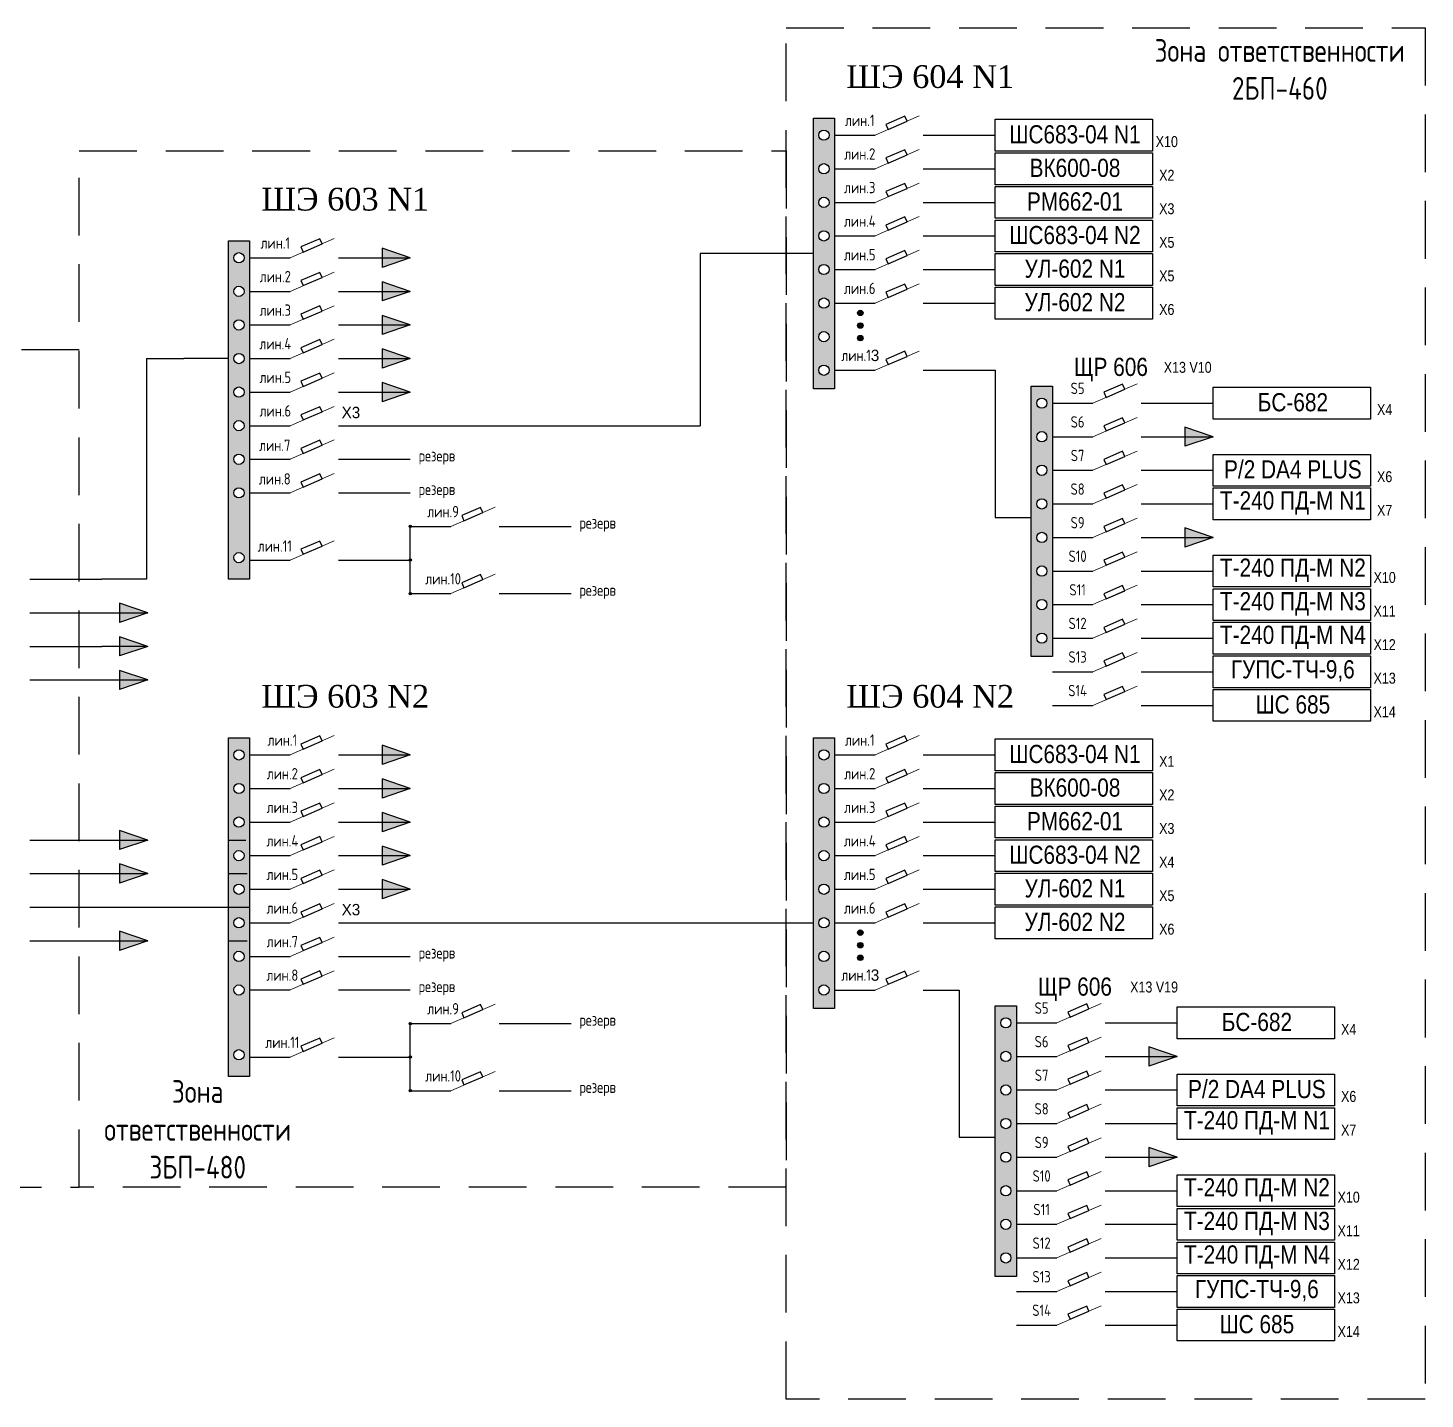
# Model space of a CAD drawing. Header units: millimetres. Extents: x 469 to 1373, y 421 to 976.
# Drawn here: x 819.4 to 881, y 915.5 to 975.9 of the extents above; entities that cross this region are included whole.
import ezdxf

# ---------------------------------------------------------------- set-up
doc = ezdxf.new("R2010")
doc.units = ezdxf.units.MM
doc.header["$LTSCALE"] = 0.1
doc.linetypes.add('DASHEDX2', pattern=[38.1, 25.4, -12.7])

msp = doc.modelspace()

# ---------------------------------------------------------------- hatches: boundary and pattern name
h = msp.add_hatch(color=256)
h.paths.add_polyline_path([(854.02, 959.98), (854.95, 959.98), (854.95, 971.889), (854.02, 971.889)])
h.paths.add_polyline_path([(854.711, 960.792, -1), (854.259, 960.792, -1)], flags=16)
h.paths.add_polyline_path([(854.259, 962.271, -1), (854.711, 962.271, -1)], flags=16)
h.paths.add_polyline_path([(854.259, 963.75, -1), (854.711, 963.75, -1)], flags=16)
h.paths.add_polyline_path([(854.259, 965.228, -1), (854.711, 965.228, -1)], flags=16)
h.paths.add_polyline_path([(854.259, 966.707, -1), (854.711, 966.707, -1)], flags=16)
h.paths.add_polyline_path([(854.259, 968.186, -1), (854.711, 968.186, -1)], flags=16)
h.paths.add_polyline_path([(854.259, 969.665, -1), (854.711, 969.665, -1)], flags=16)
h.paths.add_polyline_path([(854.259, 971.144, -1), (854.711, 971.144, -1)], flags=16)
h = msp.add_hatch(color=256)
h.paths.add_polyline_path([(829.191, 966.49), (828.26, 966.49), (828.26, 951.589), (829.191, 951.589)])
h.paths.add_polyline_path([(828.952, 956.872, -1), (828.5, 956.872, -1)], flags=16)
h.paths.add_polyline_path([(828.5, 958.351, -1), (828.952, 958.351, -1)], flags=16)
h.paths.add_polyline_path([(828.952, 955.393, -1), (828.5, 955.393, -1)], flags=16)
h.paths.add_polyline_path([(828.5, 959.83, -1), (828.952, 959.83, -1)], flags=16)
h.paths.add_polyline_path([(828.5, 961.308, -1), (828.952, 961.308, -1)], flags=16)
h.paths.add_polyline_path([(828.952, 952.54, -1), (828.5, 952.54, -1)], flags=16)
h.paths.add_polyline_path([(828.5, 962.787, -1), (828.952, 962.787, -1)], flags=16)
h.paths.add_polyline_path([(828.5, 964.266, -1), (828.952, 964.266, -1)], flags=16)
h.paths.add_polyline_path([(828.5, 965.745, -1), (828.952, 965.745, -1)], flags=16)
h = msp.add_hatch(color=256)
h.paths.add_polyline_path([(835.029, 966.167), (835.029, 965.745), (836.27, 965.745)])
h.paths.add_polyline_path([(836.27, 965.745), (835.029, 965.745), (835.029, 965.322)])
h = msp.add_hatch(color=256)
h.paths.add_polyline_path([(835.029, 964.689), (835.029, 964.266), (836.27, 964.266)])
h.paths.add_polyline_path([(836.27, 964.266), (835.029, 964.266), (835.029, 963.843)])
h = msp.add_hatch(color=256)
h.paths.add_polyline_path([(856.089, 963.435, 0.420569), (855.967, 963.315), (856.087, 963.315, -0.010825)])
h.paths.add_polyline_path([(856.087, 963.315), (855.967, 963.315, 0.420569), (856.089, 963.196, -0.010825)])
h.paths.add_polyline_path([(856.206, 963.315, 0.407887), (856.089, 963.435, 0.010825), (856.087, 963.315, 0.010825), (856.089, 963.196, 0.407887)])
h = msp.add_hatch(color=256)
h.paths.add_polyline_path([(835.029, 963.21), (835.029, 962.787), (836.27, 962.787)])
h.paths.add_polyline_path([(836.27, 962.787), (835.029, 962.787), (835.029, 962.365)])
h = msp.add_hatch(color=256)
h.paths.add_polyline_path([(856.089, 962.881, 0.420569), (855.967, 962.762), (856.087, 962.762, -0.010825)])
h.paths.add_polyline_path([(856.087, 962.762), (855.967, 962.762, 0.420569), (856.089, 962.642, -0.010825)])
h.paths.add_polyline_path([(856.206, 962.762, 0.407887), (856.089, 962.881, 0.010825), (856.087, 962.762, 0.010825), (856.089, 962.642, 0.407887)])
h = msp.add_hatch(color=256)
h.paths.add_polyline_path([(856.088, 963.375, 0.420569), (856.027, 963.315), (856.087, 963.315, -0.010825)])
h.paths.add_polyline_path([(856.087, 963.315), (856.027, 963.315, 0.420569), (856.088, 963.256, -0.010825)])
h.paths.add_polyline_path([(856.146, 963.315, 0.407887), (856.088, 963.375, 0.010825), (856.087, 963.315, 0.010825), (856.088, 963.256, 0.407887)])
h = msp.add_hatch(color=256)
h.paths.add_polyline_path([(856.088, 962.821, 0.420569), (856.027, 962.762), (856.087, 962.762, -0.010825)])
h.paths.add_polyline_path([(856.087, 962.762), (856.027, 962.762, 0.420569), (856.088, 962.702, -0.010825)])
h.paths.add_polyline_path([(856.146, 962.762, 0.407887), (856.088, 962.821, 0.010825), (856.087, 962.762, 0.010825), (856.088, 962.702, 0.407887)])
h = msp.add_hatch(color=256)
h.paths.add_polyline_path([(856.089, 962.327, 0.420569), (855.967, 962.208), (856.087, 962.208, -0.010825)])
h.paths.add_polyline_path([(856.087, 962.208), (855.967, 962.208, 0.420569), (856.089, 962.089, -0.010825)])
h.paths.add_polyline_path([(856.206, 962.208, 0.407887), (856.089, 962.327, 0.010825), (856.087, 962.208, 0.010825), (856.089, 962.089, 0.407887)])
h = msp.add_hatch(color=256)
h.paths.add_polyline_path([(856.088, 962.268, 0.420569), (856.027, 962.208), (856.087, 962.208, -0.010825)])
h.paths.add_polyline_path([(856.087, 962.208), (856.027, 962.208, 0.420569), (856.088, 962.148, -0.010825)])
h.paths.add_polyline_path([(856.146, 962.208, 0.407887), (856.088, 962.268, 0.010825), (856.087, 962.208, 0.010825), (856.088, 962.148, 0.407887)])
h = msp.add_hatch(color=256)
h.paths.add_polyline_path([(835.029, 961.731), (835.029, 961.308), (836.27, 961.308)])
h.paths.add_polyline_path([(836.27, 961.308), (835.029, 961.308), (835.029, 960.886)])
h = msp.add_hatch(color=256)
h.paths.add_polyline_path([(835.029, 960.252), (835.029, 959.83), (836.27, 959.83)])
h.paths.add_polyline_path([(836.27, 959.83), (835.029, 959.83), (835.029, 959.407)])
h = msp.add_hatch(color=256)
h.paths.add_polyline_path([(864.544, 960.089), (863.613, 960.089), (863.613, 948.181), (864.544, 948.181)])
h.paths.add_polyline_path([(864.305, 948.993, -1), (863.852, 948.993, -1)], flags=16)
h.paths.add_polyline_path([(863.852, 950.472, -1), (864.305, 950.472, -1)], flags=16)
h.paths.add_polyline_path([(863.852, 951.95, -1), (864.305, 951.95, -1)], flags=16)
h.paths.add_polyline_path([(863.852, 953.429, -1), (864.305, 953.429, -1)], flags=16)
h.paths.add_polyline_path([(863.852, 954.908, -1), (864.305, 954.908, -1)], flags=16)
h.paths.add_polyline_path([(863.852, 956.387, -1), (864.305, 956.387, -1)], flags=16)
h.paths.add_polyline_path([(863.852, 957.865, -1), (864.305, 957.865, -1)], flags=16)
h.paths.add_polyline_path([(863.852, 959.344, -1), (864.305, 959.344, -1)], flags=16)
h = msp.add_hatch(color=256)
h.paths.add_polyline_path([(870.382, 958.288), (870.382, 957.865), (871.623, 957.865)])
h.paths.add_polyline_path([(871.623, 957.865), (870.382, 957.865), (870.382, 957.443)])
h = msp.add_hatch(color=256)
h.paths.add_polyline_path([(836.32, 953.915), (836.27, 953.915), (836.27, 953.864, 0.414214)], flags=17)
h.paths.add_polyline_path([(836.22, 953.915, 0.414214), (836.27, 953.864), (836.27, 953.915), (836.32, 953.915, 1)])
h = msp.add_hatch(color=256)
h.paths.add_polyline_path([(870.382, 953.852), (870.382, 953.429), (871.623, 953.429)])
h.paths.add_polyline_path([(871.623, 953.429), (870.382, 953.429), (870.382, 953.007)])
h = msp.add_hatch(color=256)
h.paths.add_polyline_path([(836.32, 952.436), (836.27, 952.436), (836.27, 952.386, 0.414214)], flags=17)
h.paths.add_polyline_path([(836.22, 952.436, 0.414214), (836.27, 952.386), (836.27, 952.436), (836.32, 952.436, 1)])
h = msp.add_hatch(color=256)
h.paths.add_polyline_path([(823.47, 950.533), (823.47, 950.111), (824.711, 950.111)])
h.paths.add_polyline_path([(824.711, 950.111), (823.47, 950.111), (823.47, 949.688)])
h = msp.add_hatch(color=256)
h.paths.add_polyline_path([(836.32, 950.957), (836.27, 950.957), (836.27, 950.907, 0.414214)], flags=17)
h.paths.add_polyline_path([(836.22, 950.957, 0.414214), (836.27, 950.907), (836.27, 950.957), (836.32, 950.957, 1)])
h = msp.add_hatch(color=256)
h.paths.add_polyline_path([(823.47, 949.055), (823.47, 948.632), (824.711, 948.632)])
h.paths.add_polyline_path([(824.711, 948.632), (823.47, 948.632), (823.47, 948.209)])
h = msp.add_hatch(color=256)
h.paths.add_polyline_path([(823.47, 947.576), (823.47, 947.153), (824.711, 947.153)])
h.paths.add_polyline_path([(824.711, 947.153), (823.47, 947.153), (823.47, 946.731)])
h = msp.add_hatch(color=256)
h.paths.add_polyline_path([(829.191, 944.599), (828.26, 944.599), (828.26, 929.698), (829.191, 929.698)])
h.paths.add_polyline_path([(828.952, 934.981, -1), (828.5, 934.981, -1)], flags=16)
h.paths.add_polyline_path([(828.5, 936.46, -1), (828.952, 936.46, -1)], flags=16)
h.paths.add_polyline_path([(828.952, 933.502, -1), (828.5, 933.502, -1)], flags=16)
h.paths.add_polyline_path([(828.5, 937.939, -1), (828.952, 937.939, -1)], flags=16)
h.paths.add_polyline_path([(828.5, 939.417, -1), (828.952, 939.417, -1)], flags=16)
h.paths.add_polyline_path([(828.952, 930.649, -1), (828.5, 930.649, -1)], flags=16)
h.paths.add_polyline_path([(828.5, 940.896, -1), (828.952, 940.896, -1)], flags=16)
h.paths.add_polyline_path([(828.5, 942.375, -1), (828.952, 942.375, -1)], flags=16)
h.paths.add_polyline_path([(828.5, 943.854, -1), (828.952, 943.854, -1)], flags=16)
h = msp.add_hatch(color=256)
h.paths.add_polyline_path([(854.95, 944.599), (854.02, 944.599), (854.02, 932.69), (854.95, 932.69)])
h.paths.add_polyline_path([(854.711, 933.502, -1), (854.259, 933.502, -1)], flags=16)
h.paths.add_polyline_path([(854.259, 934.981, -1), (854.711, 934.981, -1)], flags=16)
h.paths.add_polyline_path([(854.259, 936.46, -1), (854.711, 936.46, -1)], flags=16)
h.paths.add_polyline_path([(854.259, 937.939, -1), (854.711, 937.939, -1)], flags=16)
h.paths.add_polyline_path([(854.259, 939.417, -1), (854.711, 939.417, -1)], flags=16)
h.paths.add_polyline_path([(854.259, 940.896, -1), (854.711, 940.896, -1)], flags=16)
h.paths.add_polyline_path([(854.259, 942.375, -1), (854.711, 942.375, -1)], flags=16)
h.paths.add_polyline_path([(854.259, 943.854, -1), (854.711, 943.854, -1)], flags=16)
h = msp.add_hatch(color=256)
h.paths.add_polyline_path([(835.029, 944.276), (835.029, 943.854), (836.27, 943.854)])
h.paths.add_polyline_path([(836.27, 943.854), (835.029, 943.854), (835.029, 943.431)])
h = msp.add_hatch(color=256)
h.paths.add_polyline_path([(835.029, 942.797), (835.029, 942.375), (836.27, 942.375)])
h.paths.add_polyline_path([(836.27, 942.375), (835.029, 942.375), (835.029, 941.952)])
h = msp.add_hatch(color=256)
h.paths.add_polyline_path([(835.029, 941.319), (835.029, 940.896), (836.27, 940.896)])
h.paths.add_polyline_path([(836.27, 940.896), (835.029, 940.896), (835.029, 940.473)])
h = msp.add_hatch(color=256)
h.paths.add_polyline_path([(823.47, 940.529), (823.47, 940.106), (824.711, 940.106)])
h.paths.add_polyline_path([(824.711, 940.106), (823.47, 940.106), (823.47, 939.684)])
h = msp.add_hatch(color=256)
h.paths.add_polyline_path([(835.029, 939.84), (835.029, 939.417), (836.27, 939.417)])
h.paths.add_polyline_path([(836.27, 939.417), (835.029, 939.417), (835.029, 938.995)])
h = msp.add_hatch(color=256)
h.paths.add_polyline_path([(823.47, 939.05), (823.47, 938.627), (824.711, 938.627)])
h.paths.add_polyline_path([(824.711, 938.627), (823.47, 938.627), (823.47, 938.205)])
h = msp.add_hatch(color=256)
h.paths.add_polyline_path([(835.029, 938.361), (835.029, 937.939), (836.27, 937.939)])
h.paths.add_polyline_path([(836.27, 937.939), (835.029, 937.939), (835.029, 937.516)])
h = msp.add_hatch(color=256)
h.paths.add_polyline_path([(823.47, 936.092), (823.47, 935.67), (824.711, 935.67)])
h.paths.add_polyline_path([(824.711, 935.67), (823.47, 935.67), (823.47, 935.247)])
h = msp.add_hatch(color=256)
h.paths.add_polyline_path([(856.089, 936.145, 0.420569), (855.967, 936.025), (856.087, 936.025, -0.010825)])
h.paths.add_polyline_path([(856.087, 936.025), (855.967, 936.025, 0.420569), (856.089, 935.906, -0.010825)])
h.paths.add_polyline_path([(856.206, 936.025, 0.407887), (856.089, 936.145, 0.010825), (856.087, 936.025, 0.010825), (856.089, 935.906, 0.407887)])
h = msp.add_hatch(color=256)
h.paths.add_polyline_path([(856.088, 936.085, 0.420569), (856.027, 936.025), (856.087, 936.025, -0.010825)])
h.paths.add_polyline_path([(856.087, 936.025), (856.027, 936.025, 0.420569), (856.088, 935.966, -0.010825)])
h.paths.add_polyline_path([(856.146, 936.025, 0.407887), (856.088, 936.085, 0.010825), (856.087, 936.025, 0.010825), (856.088, 935.966, 0.407887)])
h = msp.add_hatch(color=256)
h.paths.add_polyline_path([(856.089, 935.591, 0.420569), (855.967, 935.472), (856.087, 935.472, -0.010825)])
h.paths.add_polyline_path([(856.087, 935.472), (855.967, 935.472, 0.420569), (856.089, 935.352, -0.010825)])
h.paths.add_polyline_path([(856.206, 935.472, 0.407887), (856.089, 935.591, 0.010825), (856.087, 935.472, 0.010825), (856.089, 935.352, 0.407887)])
h = msp.add_hatch(color=256)
h.paths.add_polyline_path([(856.088, 935.531, 0.420569), (856.027, 935.472), (856.087, 935.472, -0.010825)])
h.paths.add_polyline_path([(856.087, 935.472), (856.027, 935.472, 0.420569), (856.088, 935.412, -0.010825)])
h.paths.add_polyline_path([(856.146, 935.472, 0.407887), (856.088, 935.531, 0.010825), (856.087, 935.472, 0.010825), (856.088, 935.412, 0.407887)])
h = msp.add_hatch(color=256)
h.paths.add_polyline_path([(856.089, 935.037, 0.420569), (855.967, 934.918), (856.087, 934.918, -0.010825)])
h.paths.add_polyline_path([(856.087, 934.918), (855.967, 934.918, 0.420569), (856.089, 934.799, -0.010825)])
h.paths.add_polyline_path([(856.206, 934.918, 0.407887), (856.089, 935.037, 0.010825), (856.087, 934.918, 0.010825), (856.089, 934.799, 0.407887)])
h = msp.add_hatch(color=256)
h.paths.add_polyline_path([(856.088, 934.978, 0.420569), (856.027, 934.918), (856.087, 934.918, -0.010825)])
h.paths.add_polyline_path([(856.087, 934.918), (856.027, 934.918, 0.420569), (856.088, 934.858, -0.010825)])
h.paths.add_polyline_path([(856.146, 934.918, 0.407887), (856.088, 934.978, 0.010825), (856.087, 934.918, 0.010825), (856.088, 934.858, 0.407887)])
h = msp.add_hatch(color=256)
h.paths.add_polyline_path([(862.96, 932.8), (862.029, 932.8), (862.029, 920.891), (862.96, 920.891)])
h.paths.add_polyline_path([(862.721, 921.703, -1), (862.268, 921.703, -1)], flags=16)
h.paths.add_polyline_path([(862.268, 923.182, -1), (862.721, 923.182, -1)], flags=16)
h.paths.add_polyline_path([(862.268, 924.66, -1), (862.721, 924.66, -1)], flags=16)
h.paths.add_polyline_path([(862.268, 926.139, -1), (862.721, 926.139, -1)], flags=16)
h.paths.add_polyline_path([(862.268, 927.618, -1), (862.721, 927.618, -1)], flags=16)
h.paths.add_polyline_path([(862.268, 929.097, -1), (862.721, 929.097, -1)], flags=16)
h.paths.add_polyline_path([(862.268, 930.576, -1), (862.721, 930.576, -1)], flags=16)
h.paths.add_polyline_path([(862.268, 932.054, -1), (862.721, 932.054, -1)], flags=16)
h = msp.add_hatch(color=256)
h.paths.add_polyline_path([(836.32, 932.024), (836.27, 932.024), (836.27, 931.973, 0.414214)], flags=17)
h.paths.add_polyline_path([(836.22, 932.024, 0.414214), (836.27, 931.973), (836.27, 932.024), (836.32, 932.024, 1)])
h = msp.add_hatch(color=256)
h.paths.add_polyline_path([(868.797, 930.998), (868.797, 930.576), (870.039, 930.576)])
h.paths.add_polyline_path([(870.039, 930.576), (868.797, 930.576), (868.797, 930.153)])
h = msp.add_hatch(color=256)
h.paths.add_polyline_path([(836.32, 930.545), (836.27, 930.545), (836.27, 930.494, 0.414214)], flags=17)
h.paths.add_polyline_path([(836.22, 930.545, 0.414214), (836.27, 930.494), (836.27, 930.545), (836.32, 930.545, 1)])
h = msp.add_hatch(color=256)
h.paths.add_polyline_path([(836.32, 929.066), (836.27, 929.066), (836.27, 929.016, 0.414214)], flags=17)
h.paths.add_polyline_path([(836.22, 929.066, 0.414214), (836.27, 929.016), (836.27, 929.066), (836.32, 929.066, 1)])
h = msp.add_hatch(color=256)
h.paths.add_polyline_path([(868.797, 926.562), (868.797, 926.139), (870.039, 926.139)])
h.paths.add_polyline_path([(870.039, 926.139), (868.797, 926.139), (868.797, 925.717)])

# ---------------------------------------------------------------- linework, layer by layer
at = {"lineweight": 15}
for p, q in [((856.735, 971.144), (858.684, 971.993)), ((856.735, 969.665), (858.684, 970.514)), ((856.735, 968.186), (858.684, 969.035)), ((856.735, 966.707), (858.684, 967.556)), ((830.976, 965.745), (832.925, 966.594)), ((856.735, 965.228), (858.684, 966.078)), ((830.976, 964.266), (832.925, 965.115)), ((856.735, 963.75), (858.684, 964.599)), ((830.976, 962.787), (832.925, 963.636)), ((830.976, 961.308), (832.925, 962.158)), ((856.735, 960.79), (858.684, 961.639)), ((830.976, 959.83), (832.925, 960.679)), ((866.329, 959.344), (868.278, 960.193)), ((830.976, 958.351), (832.925, 959.2)), ((866.329, 957.865), (868.278, 958.715)), ((830.976, 956.872), (832.925, 957.721)), ((866.329, 956.387), (868.278, 957.236)), ((830.976, 955.393), (832.925, 956.243)), ((866.329, 954.908), (868.278, 955.757)), ((838.055, 953.915), (840.004, 954.764)), ((866.329, 953.429), (868.278, 954.278)), ((830.976, 952.436), (832.925, 953.285)), ((866.329, 951.95), (868.278, 952.8)), ((838.055, 950.957), (840.004, 951.806)), ((866.329, 950.472), (868.278, 951.321)), ((866.329, 948.993), (868.278, 949.842)), ((866.329, 947.514), (868.278, 948.363)), ((866.329, 946.035), (868.278, 946.885)), ((830.976, 943.854), (832.925, 944.703)), ((856.735, 943.854), (858.684, 944.703)), ((830.976, 942.375), (832.925, 943.224)), ((856.735, 942.375), (858.684, 943.224)), ((830.976, 940.896), (832.925, 941.745)), ((856.735, 940.896), (858.684, 941.745)), ((830.976, 939.417), (832.925, 940.266)), ((856.735, 939.417), (858.684, 940.266)), ((830.976, 937.939), (832.925, 938.788)), ((856.735, 937.939), (858.684, 938.788)), ((830.976, 936.46), (832.925, 937.309)), ((856.735, 936.46), (858.684, 937.309)), ((830.976, 934.981), (832.925, 935.83)), ((830.976, 933.502), (832.925, 934.351)), ((856.735, 933.5), (858.684, 934.349)), ((838.055, 932.024), (840.004, 932.873)), ((864.744, 932.054), (866.694, 932.903)), ((864.744, 930.576), (866.694, 931.425)), ((830.976, 930.545), (832.925, 931.394)), ((838.055, 929.066), (840.004, 929.915)), ((864.744, 929.097), (866.694, 929.946)), ((864.744, 927.618), (866.694, 928.467)), ((864.744, 926.139), (866.694, 926.988)), ((864.744, 924.66), (866.694, 925.51)), ((864.744, 923.182), (866.694, 924.031)), ((864.744, 921.703), (866.694, 922.552)), ((864.744, 920.224), (866.694, 921.073)), ((864.744, 918.745), (866.694, 919.595))]:
    msp.add_line(p, q, dxfattribs=at)
for p, q in [((854.95, 971.144), (856.735, 971.144)), ((858.861, 971.144), (862.029, 971.144)), ((854.95, 969.665), (856.735, 969.665)), ((858.861, 969.665), (862.029, 969.665)), ((854.95, 968.186), (856.735, 968.186)), ((858.861, 968.186), (862.029, 968.186)), ((854.95, 966.707), (856.735, 966.707)), ((858.861, 966.707), (862.029, 966.707)), ((836.27, 965.745), (835.029, 966.167)), ((835.029, 966.167), (835.029, 965.322)), ((854.02, 965.934), (849.034, 965.934)), ((849.034, 965.934), (849.034, 958.351)), ((829.191, 965.745), (830.976, 965.745)), ((833.102, 965.745), (836.27, 965.745)), ((836.27, 965.745), (835.029, 965.322)), ((836.27, 964.266), (835.029, 964.689)), ((835.029, 964.689), (835.029, 963.843)), ((854.95, 965.228), (856.735, 965.228)), ((858.861, 965.228), (862.029, 965.228)), ((829.191, 964.266), (830.976, 964.266)), ((833.102, 964.266), (836.27, 964.266)), ((836.27, 964.266), (835.029, 963.843)), ((854.95, 963.75), (856.735, 963.75)), ((858.861, 963.75), (862.029, 963.75)), ((836.27, 962.787), (835.029, 963.21)), ((835.029, 963.21), (835.029, 962.365)), ((829.191, 962.787), (830.976, 962.787)), ((833.102, 962.787), (836.27, 962.787)), ((836.27, 962.787), (835.029, 962.365)), ((836.27, 961.308), (835.029, 961.731)), ((835.029, 961.731), (835.029, 960.886)), ((824.649, 961.308), (826.296, 961.308)), ((824.649, 961.308), (824.649, 951.589)), ((828.26, 961.308), (826.296, 961.308)), ((829.191, 961.308), (830.976, 961.308)), ((833.102, 961.308), (836.27, 961.308)), ((836.27, 961.308), (835.029, 960.886)), ((854.95, 960.79), (856.735, 960.79)), ((858.861, 960.79), (862.029, 960.79)), ((862.029, 960.79), (862.029, 954.312)), ((829.191, 959.83), (830.976, 959.83)), ((833.102, 959.83), (836.27, 959.83)), ((836.27, 959.83), (835.029, 960.252)), ((835.029, 960.252), (835.029, 959.407)), ((836.27, 959.83), (835.029, 959.407)), ((864.544, 959.344), (866.329, 959.344)), ((868.455, 959.344), (871.623, 959.344)), ((829.191, 958.351), (830.976, 958.351)), ((833.102, 958.351), (849.034, 958.351)), ((871.623, 957.865), (870.382, 958.288)), ((870.382, 958.288), (870.382, 957.443)), ((864.544, 957.865), (866.329, 957.865)), ((868.455, 957.865), (871.623, 957.865)), ((871.623, 957.865), (870.382, 957.443)), ((829.191, 956.872), (830.976, 956.872)), ((833.102, 956.872), (836.27, 956.872)), ((864.544, 956.387), (866.329, 956.387)), ((868.455, 956.387), (871.623, 956.387)), ((829.191, 955.393), (830.976, 955.393)), ((833.102, 955.393), (836.27, 955.393)), ((864.544, 954.908), (866.329, 954.908)), ((868.455, 954.908), (871.623, 954.908)), ((862.029, 954.312), (863.613, 954.312)), ((836.27, 953.915), (838.055, 953.915)), ((836.27, 950.957), (836.27, 953.915)), ((840.181, 953.915), (843.349, 953.915)), ((871.623, 953.429), (870.382, 953.852)), ((870.382, 953.852), (870.382, 953.007)), ((864.544, 953.429), (866.329, 953.429)), ((868.455, 953.429), (871.623, 953.429)), ((871.623, 953.429), (870.382, 953.007)), ((829.191, 952.436), (830.976, 952.436)), ((833.102, 952.436), (836.27, 952.436)), ((864.544, 951.95), (866.329, 951.95)), ((868.455, 951.95), (871.623, 951.95)), ((819.522, 951.589), (822.69, 951.589)), ((824.649, 951.589), (822.69, 951.589)), ((824.711, 950.111), (823.47, 950.533)), ((823.47, 950.533), (823.47, 949.688)), ((836.27, 950.957), (838.055, 950.957)), ((840.181, 950.957), (843.349, 950.957)), ((819.522, 950.111), (824.711, 950.111)), ((824.711, 950.111), (823.47, 949.688)), ((864.544, 950.472), (866.329, 950.472)), ((868.455, 950.472), (871.623, 950.472)), ((824.711, 948.632), (823.47, 949.055)), ((823.47, 949.055), (823.47, 948.209)), ((864.544, 948.993), (866.329, 948.993)), ((868.455, 948.993), (871.623, 948.993)), ((819.522, 948.632), (822.69, 948.632)), ((824.711, 948.632), (822.69, 948.632)), ((824.711, 948.632), (823.47, 948.209)), ((824.711, 947.153), (823.47, 947.576)), ((823.47, 947.576), (823.47, 946.731)), ((864.544, 947.514), (866.329, 947.514)), ((868.455, 947.514), (871.623, 947.514)), ((819.522, 947.153), (824.711, 947.153)), ((824.711, 947.153), (823.47, 946.731)), ((864.544, 946.035), (866.329, 946.035)), ((868.455, 946.035), (871.623, 946.035)), ((829.191, 943.854), (830.976, 943.854)), ((833.102, 943.854), (836.27, 943.854)), ((836.27, 943.854), (835.029, 944.276)), ((835.029, 944.276), (835.029, 943.431)), ((836.27, 943.854), (835.029, 943.431)), ((854.95, 943.854), (856.735, 943.854)), ((858.861, 943.854), (862.029, 943.854)), ((836.27, 942.375), (835.029, 942.797)), ((835.029, 942.797), (835.029, 941.952)), ((829.191, 942.375), (830.976, 942.375)), ((833.102, 942.375), (836.27, 942.375)), ((836.27, 942.375), (835.029, 941.952)), ((854.95, 942.375), (856.735, 942.375)), ((858.861, 942.375), (862.029, 942.375)), ((836.27, 940.896), (835.029, 941.319)), ((835.029, 941.319), (835.029, 940.473)), ((829.191, 940.896), (830.976, 940.896)), ((833.102, 940.896), (836.27, 940.896)), ((836.27, 940.896), (835.029, 940.473)), ((854.95, 940.896), (856.735, 940.896)), ((858.861, 940.896), (862.029, 940.896)), ((819.522, 940.106), (822.69, 940.106)), ((822.69, 940.106), (824.711, 940.106)), ((824.711, 940.106), (823.47, 940.529)), ((823.47, 940.529), (823.47, 939.684)), ((824.711, 940.106), (823.47, 939.684)), ((828.26, 940.106), (829.032, 940.106)), ((836.27, 939.417), (835.029, 939.84)), ((835.029, 939.84), (835.029, 938.995)), ((824.711, 938.627), (823.47, 939.05)), ((823.47, 939.05), (823.47, 938.205)), ((829.191, 939.417), (830.976, 939.417)), ((833.102, 939.417), (836.27, 939.417)), ((836.27, 939.417), (835.029, 938.995)), ((854.95, 939.417), (856.735, 939.417)), ((858.861, 939.417), (862.029, 939.417)), ((819.522, 938.627), (824.711, 938.627)), ((824.711, 938.627), (823.47, 938.205)), ((828.26, 938.627), (829.093, 938.627)), ((836.27, 937.939), (835.029, 938.361)), ((835.029, 938.361), (835.029, 937.516)), ((829.191, 937.939), (830.976, 937.939)), ((833.102, 937.939), (836.27, 937.939)), ((836.27, 937.939), (835.029, 937.516)), ((854.95, 937.939), (856.735, 937.939)), ((858.861, 937.939), (862.029, 937.939)), ((819.522, 937.149), (829.191, 937.149)), ((829.191, 936.46), (830.976, 936.46)), ((833.102, 936.46), (836.27, 936.46)), ((833.102, 936.46), (854.02, 936.46)), ((854.95, 936.46), (856.735, 936.46)), ((858.861, 936.46), (862.029, 936.46)), ((824.711, 935.67), (823.47, 936.092)), ((823.47, 936.092), (823.47, 935.247)), ((819.522, 935.67), (824.711, 935.67)), ((824.711, 935.67), (823.47, 935.247)), ((828.26, 935.67), (829.093, 935.67)), ((829.191, 934.981), (830.976, 934.981)), ((833.102, 934.981), (836.27, 934.981)), ((829.191, 933.502), (830.976, 933.502)), ((833.102, 933.502), (836.27, 933.502)), ((854.95, 933.5), (856.735, 933.5)), ((858.861, 933.5), (860.445, 933.5)), ((860.445, 933.5), (860.445, 927.022)), ((862.96, 932.054), (864.744, 932.054)), ((866.871, 932.054), (870.039, 932.054)), ((836.27, 932.024), (838.055, 932.024)), ((836.27, 929.066), (836.27, 932.024)), ((840.181, 932.024), (843.349, 932.024)), ((870.039, 930.576), (868.797, 930.998)), ((868.797, 930.998), (868.797, 930.153)), ((829.191, 930.545), (830.976, 930.545)), ((833.102, 930.545), (836.27, 930.545)), ((862.96, 930.576), (864.744, 930.576)), ((866.871, 930.576), (870.039, 930.576)), ((870.039, 930.576), (868.797, 930.153)), ((836.27, 929.066), (838.055, 929.066)), ((840.181, 929.066), (843.349, 929.066)), ((862.96, 929.097), (864.744, 929.097)), ((866.871, 929.097), (870.039, 929.097)), ((862.96, 927.618), (864.744, 927.618)), ((866.871, 927.618), (870.039, 927.618)), ((860.445, 927.022), (862.029, 927.022)), ((870.039, 926.139), (868.797, 926.562)), ((868.797, 926.562), (868.797, 925.717)), ((862.96, 926.139), (864.744, 926.139)), ((866.871, 926.139), (870.039, 926.139)), ((870.039, 926.139), (868.797, 925.717)), ((862.96, 924.66), (864.744, 924.66)), ((866.871, 924.66), (870.039, 924.66)), ((862.96, 923.182), (864.744, 923.182)), ((866.871, 923.182), (870.039, 923.182)), ((862.96, 921.703), (864.744, 921.703)), ((866.871, 921.703), (870.039, 921.703)), ((862.96, 920.224), (864.744, 920.224)), ((866.871, 920.224), (870.039, 920.224)), ((862.96, 918.745), (864.744, 918.745)), ((866.871, 918.745), (870.039, 918.745))]:
    msp.add_line(p, q)
at = {"linetype": 'DASHEDX2'}
for points in [[(852.818, 975.866), (880.955, 975.866), (880.955, 915.487), (852.818, 915.487)], [(852.818, 924.818), (821.694, 924.818), (821.694, 970.461), (852.818, 970.461)], [(764.158, 924.818), (821.694, 924.818), (821.694, 961.698), (764.158, 961.698)]]:
    msp.add_lwpolyline(points, close=True, dxfattribs=at)
for points in [[(854.02, 959.98), (854.02, 971.889), (854.95, 971.889), (854.95, 959.98)], [(863.613, 948.181), (863.613, 960.089), (864.544, 960.089), (864.544, 948.181)], [(854.02, 932.69), (854.02, 944.599), (854.95, 944.599), (854.95, 932.69)], [(862.029, 920.891), (862.029, 932.8), (862.96, 932.8), (862.96, 920.891)]]:
    msp.add_lwpolyline(points)
for points in [[(854.95, 959.98), (854.02, 959.98), (854.02, 971.889), (854.95, 971.889)], [(857.314, 971.396), (858.143, 971.757), (858.046, 971.98), (857.216, 971.619)], [(862.029, 971.844), (868.954, 971.844), (868.954, 970.443), (862.029, 970.443)], [(857.314, 969.917), (858.143, 970.278), (858.046, 970.501), (857.216, 970.14)], [(862.029, 970.365), (868.954, 970.365), (868.954, 968.964), (862.029, 968.964)], [(857.314, 968.438), (858.143, 968.799), (858.046, 969.023), (857.216, 968.661)], [(862.029, 968.886), (868.954, 968.886), (868.954, 967.486), (862.029, 967.486)], [(857.314, 966.959), (858.143, 967.321), (858.046, 967.544), (857.216, 967.183)], [(862.029, 967.408), (868.954, 967.408), (868.954, 966.007), (862.029, 966.007)], [(831.555, 965.997), (832.384, 966.358), (832.286, 966.581), (831.457, 966.22)], [(828.26, 966.49), (829.191, 966.49), (829.191, 951.589), (828.26, 951.589)], [(857.314, 965.481), (858.143, 965.842), (858.046, 966.065), (857.216, 965.704)], [(862.029, 965.929), (868.954, 965.929), (868.954, 964.528), (862.029, 964.528)], [(831.555, 964.518), (832.384, 964.879), (832.286, 965.103), (831.457, 964.741)], [(857.314, 964.002), (858.143, 964.363), (858.046, 964.586), (857.216, 964.225)], [(862.029, 964.45), (868.954, 964.45), (868.954, 963.049), (862.029, 963.049)], [(831.555, 963.039), (832.384, 963.401), (832.286, 963.624), (831.457, 963.263)], [(831.555, 961.561), (832.384, 961.922), (832.286, 962.145), (831.457, 961.784)], [(857.314, 961.042), (858.143, 961.403), (858.046, 961.627), (857.216, 961.265)], [(831.555, 960.082), (832.384, 960.443), (832.286, 960.666), (831.457, 960.305)], [(864.544, 948.181), (863.613, 948.181), (863.613, 960.089), (864.544, 960.089)], [(866.907, 959.596), (867.737, 959.958), (867.639, 960.181), (866.81, 959.82)], [(871.623, 960.045), (878.548, 960.045), (878.548, 958.644), (871.623, 958.644)], [(831.555, 958.603), (832.384, 958.964), (832.286, 959.188), (831.457, 958.826)], [(866.907, 958.118), (867.737, 958.479), (867.639, 958.702), (866.81, 958.341)], [(831.555, 957.124), (832.384, 957.486), (832.286, 957.709), (831.457, 957.348)], [(866.907, 956.639), (867.737, 957), (867.639, 957.223), (866.81, 956.862)], [(871.623, 957.087), (878.548, 957.087), (878.548, 955.686), (871.623, 955.686)], [(831.555, 955.646), (832.384, 956.007), (832.286, 956.23), (831.457, 955.869)], [(866.907, 955.16), (867.737, 955.521), (867.639, 955.745), (866.81, 955.383)], [(871.623, 955.608), (878.548, 955.608), (878.548, 954.208), (871.623, 954.208)], [(838.633, 954.167), (839.463, 954.528), (839.365, 954.751), (838.536, 954.39)], [(866.907, 953.681), (867.737, 954.043), (867.639, 954.266), (866.81, 953.905)], [(831.555, 952.688), (832.384, 953.049), (832.286, 953.273), (831.457, 952.911)], [(866.907, 952.203), (867.737, 952.564), (867.639, 952.787), (866.81, 952.426)], [(871.623, 952.651), (878.548, 952.651), (878.548, 951.25), (871.623, 951.25)], [(838.633, 951.209), (839.463, 951.571), (839.365, 951.794), (838.536, 951.433)], [(866.907, 950.724), (867.737, 951.085), (867.639, 951.308), (866.81, 950.947)], [(871.623, 951.172), (878.548, 951.172), (878.548, 949.771), (871.623, 949.771)], [(866.907, 949.245), (867.737, 949.606), (867.639, 949.83), (866.81, 949.468)], [(871.623, 949.693), (878.548, 949.693), (878.548, 948.293), (871.623, 948.293)], [(866.907, 947.766), (867.737, 948.128), (867.639, 948.351), (866.81, 947.99)], [(871.623, 948.214), (878.548, 948.214), (878.548, 946.814), (871.623, 946.814)], [(866.907, 946.288), (867.737, 946.649), (867.639, 946.872), (866.81, 946.511)], [(871.623, 946.736), (878.548, 946.736), (878.548, 945.335), (871.623, 945.335)], [(828.26, 944.599), (829.191, 944.599), (829.191, 929.698), (828.26, 929.698)], [(831.555, 944.106), (832.384, 944.467), (832.286, 944.69), (831.457, 944.329)], [(854.95, 932.69), (854.02, 932.69), (854.02, 944.599), (854.95, 944.599)], [(857.314, 944.106), (858.143, 944.467), (858.046, 944.69), (857.216, 944.329)], [(862.029, 944.554), (868.954, 944.554), (868.954, 943.153), (862.029, 943.153)], [(831.555, 942.627), (832.384, 942.988), (832.286, 943.212), (831.457, 942.85)], [(857.314, 942.627), (858.143, 942.988), (858.046, 943.212), (857.216, 942.85)], [(862.029, 943.075), (868.954, 943.075), (868.954, 941.674), (862.029, 941.674)], [(831.555, 941.148), (832.384, 941.51), (832.286, 941.733), (831.457, 941.372)], [(857.314, 941.148), (858.143, 941.51), (858.046, 941.733), (857.216, 941.372)], [(862.029, 941.596), (868.954, 941.596), (868.954, 940.196), (862.029, 940.196)], [(831.555, 939.669), (832.384, 940.031), (832.286, 940.254), (831.457, 939.893)], [(857.314, 939.669), (858.143, 940.031), (858.046, 940.254), (857.216, 939.893)], [(862.029, 940.118), (868.954, 940.118), (868.954, 938.717), (862.029, 938.717)], [(831.555, 938.191), (832.384, 938.552), (832.286, 938.775), (831.457, 938.414)], [(857.314, 938.191), (858.143, 938.552), (858.046, 938.775), (857.216, 938.414)], [(862.029, 938.639), (868.954, 938.639), (868.954, 937.238), (862.029, 937.238)], [(831.555, 936.712), (832.384, 937.073), (832.286, 937.297), (831.457, 936.935)], [(857.314, 936.712), (858.143, 937.073), (858.046, 937.297), (857.216, 936.935)], [(862.029, 937.16), (868.954, 937.16), (868.954, 935.759), (862.029, 935.759)], [(831.555, 935.233), (832.384, 935.594), (832.286, 935.818), (831.457, 935.456)], [(831.555, 933.754), (832.384, 934.116), (832.286, 934.339), (831.457, 933.978)], [(857.314, 933.752), (858.143, 934.113), (858.046, 934.337), (857.216, 933.975)], [(838.633, 932.276), (839.463, 932.637), (839.365, 932.86), (838.536, 932.499)], [(862.96, 920.891), (862.029, 920.891), (862.029, 932.8), (862.96, 932.8)], [(865.323, 932.306), (866.153, 932.668), (866.055, 932.891), (865.226, 932.53)], [(870.039, 932.755), (876.964, 932.755), (876.964, 931.354), (870.039, 931.354)], [(831.555, 930.797), (832.384, 931.158), (832.286, 931.381), (831.457, 931.02)], [(865.323, 930.828), (866.153, 931.189), (866.055, 931.412), (865.226, 931.051)], [(838.633, 929.318), (839.463, 929.679), (839.365, 929.903), (838.536, 929.541)], [(865.323, 929.349), (866.153, 929.71), (866.055, 929.933), (865.226, 929.572)], [(870.039, 929.797), (876.964, 929.797), (876.964, 928.396), (870.039, 928.396)], [(865.323, 927.87), (866.153, 928.231), (866.055, 928.455), (865.226, 928.093)], [(870.039, 928.318), (876.964, 928.318), (876.964, 926.918), (870.039, 926.918)], [(865.323, 926.391), (866.153, 926.753), (866.055, 926.976), (865.226, 926.615)], [(865.323, 924.913), (866.153, 925.274), (866.055, 925.497), (865.226, 925.136)], [(870.039, 925.361), (876.964, 925.361), (876.964, 923.96), (870.039, 923.96)], [(865.323, 923.434), (866.153, 923.795), (866.055, 924.018), (865.226, 923.657)], [(870.039, 923.882), (876.964, 923.882), (876.964, 922.481), (870.039, 922.481)], [(865.323, 921.955), (866.153, 922.316), (866.055, 922.54), (865.226, 922.178)], [(870.039, 922.403), (876.964, 922.403), (876.964, 921.003), (870.039, 921.003)], [(865.323, 920.476), (866.153, 920.838), (866.055, 921.061), (865.226, 920.7)], [(870.039, 920.925), (876.964, 920.925), (876.964, 919.524), (870.039, 919.524)], [(865.323, 918.998), (866.153, 919.359), (866.055, 919.582), (865.226, 919.221)], [(870.039, 919.446), (876.964, 919.446), (876.964, 918.045), (870.039, 918.045)]]:
    msp.add_lwpolyline(points, close=True)
for centre, radius in [((854.485, 971.144), 0.226), ((854.485, 969.665), 0.226), ((854.485, 968.186), 0.226), ((854.485, 966.707), 0.226), ((828.726, 965.745), 0.226), ((854.485, 965.228), 0.226), ((828.726, 964.266), 0.226), ((854.485, 963.75), 0.226), ((856.087, 963.315), 0.119), ((828.726, 962.787), 0.226), ((856.087, 962.762), 0.119), ((856.087, 963.315), 0.0597), ((856.087, 962.762), 0.0597), ((854.485, 962.271), 0.226), ((856.087, 962.208), 0.119), ((856.087, 962.208), 0.0597), ((828.726, 961.308), 0.226), ((854.485, 960.792), 0.226), ((828.726, 959.83), 0.226), ((864.079, 959.344), 0.226), ((828.726, 958.351), 0.226), ((864.079, 957.865), 0.226), ((828.726, 956.872), 0.226), ((864.079, 956.387), 0.226), ((828.726, 955.393), 0.226), ((864.079, 954.908), 0.226), ((836.27, 953.915), 0.0503), ((864.079, 953.429), 0.226), ((828.726, 952.54), 0.226), ((836.27, 952.436), 0.0503), ((864.079, 951.95), 0.226), ((836.27, 950.957), 0.0503), ((864.079, 950.472), 0.226), ((864.079, 948.993), 0.226), ((828.726, 943.854), 0.226), ((854.485, 943.854), 0.226), ((828.726, 942.375), 0.226), ((854.485, 942.375), 0.226), ((828.726, 940.896), 0.226), ((854.485, 940.896), 0.226), ((828.726, 939.417), 0.226), ((854.485, 939.417), 0.226), ((828.726, 937.939), 0.226), ((854.485, 937.939), 0.226), ((828.726, 936.46), 0.226), ((854.485, 936.46), 0.226), ((856.087, 936.025), 0.119), ((856.087, 936.025), 0.0597), ((828.726, 934.981), 0.226), ((854.485, 934.981), 0.226), ((856.087, 935.472), 0.119), ((856.087, 935.472), 0.0597), ((856.087, 934.918), 0.119), ((856.087, 934.918), 0.0597), ((828.726, 933.502), 0.226), ((854.485, 933.502), 0.226), ((836.27, 932.024), 0.0503), ((862.495, 932.054), 0.226), ((828.726, 930.649), 0.226), ((836.27, 930.545), 0.0503), ((862.495, 930.576), 0.226), ((836.27, 929.066), 0.0503), ((862.495, 929.097), 0.226), ((862.495, 927.618), 0.226), ((862.495, 926.139), 0.226), ((862.495, 924.66), 0.226), ((862.495, 923.182), 0.226), ((862.495, 921.703), 0.226)]:
    msp.add_circle(centre, radius)

# ---------------------------------------------------------------- texts
at = {"attachment_point": 5}
for s, insert, char_height, width in [('{\\fGOST|b0|i0|c204|p34;Зона\\fGOST|b0|i0|c0|p34; \\fGOST|b0|i0|c204|p34;ответственности\\fGOST|b0|i0|c0|p34;\\P2\\fGOST|b0|i0|c204|p34;БП\\fGOST|b0|i0|c0|p34;-460}', (874.558, 974.039), 1, 25.95645), ('{\\fTimes New Roman|b0|i0|c204|p18;ШЭ\\fTimes New Roman|b0|i0|c238|p18; 604 N1}', (859.165, 973.717), 1, 9.6853), ('{\\fGOST|b0|i0|c204|p34;лин.1}', (856.06, 971.795), 0.5, 8.14451), ('{\\fArial Narrow|b0|i0|c204|p34;ШС683-04 N1}', (865.54, 971.178), 0.8, 7.74824), ('{\\fArial Narrow|b0|i0|c204|p34;Х10}', (869.582, 970.858), 0.48, 4.64894), ('{\\fGOST|b0|i0|c204|p34;лин.2}', (856.06, 970.316), 0.5, 8.14451), ('{\\fArial Narrow|b0|i0|c204|p34;ВК600-08}', (865.54, 969.7), 0.8, 7.74824), ('{\\fArial Narrow|b0|i0|c204|p34;Х2}', (869.582, 969.38), 0.48, 4.64894), ('{\\fGOST|b0|i0|c204|p34;лин.3}', (856.06, 968.837), 0.5, 8.14451), ('{\\fTimes New Roman|b0|i0|c204|p18;ШЭ\\fTimes New Roman|b0|i0|c0|p18; 603 N1}', (833.406, 968.318), 1, 9.6853), ('{\\fArial Narrow|b0|i0|c204|p34;РМ662-01}', (865.54, 968.221), 0.8, 7.74824), ('{\\fArial Narrow|b0|i0|c204|p34;Х3}', (869.582, 967.901), 0.48, 4.64894), ('{\\fGOST|b0|i0|c204|p34;лин.4}', (856.06, 967.358), 0.5, 8.14451), ('{\\fArial Narrow|b0|i0|c204|p34;ШС683-04 N2}', (865.54, 966.742), 0.8, 7.74824), ('{\\fGOST|b0|i0|c204|p34;лин.1}', (830.325, 966.396), 0.5, 8.14451), ('{\\fArial Narrow|b0|i0|c204|p34;Х5}', (869.582, 966.422), 0.48, 4.64894), ('{\\fGOST|b0|i0|c204|p34;лин.5}', (856.06, 965.879), 0.5, 8.14451), ('{\\fArial Narrow|b0|i0|c204|p34;УЛ-602 N1}', (865.54, 965.263), 0.8, 7.74824), ('{\\fGOST|b0|i0|c204|p34;лин.2}', (830.325, 964.917), 0.5, 8.14451), ('{\\fGOST|b0|i0|c204|p34;лин.6}', (856.06, 964.401), 0.5, 8.14451), ('{\\fArial Narrow|b0|i0|c204|p34;Х5}', (869.582, 964.943), 0.48, 4.64894), ('{\\fArial Narrow|b0|i0|c204|p34;УЛ-602 N2}', (865.54, 963.785), 0.8, 7.74824), ('{\\fGOST|b0|i0|c204|p34;лин.3}', (830.325, 963.438), 0.5, 8.14451), ('{\\fArial Narrow|b0|i0|c204|p34;Х6}', (869.582, 963.465), 0.48, 4.64894), ('{\\fGOST|b0|i0|c204|p34;лин.4}', (830.325, 961.959), 0.5, 8.14451), ('{\\fGOST|b0|i0|c204|p34;лин.1}3', (856.085, 961.443), 0.5, 8.1445), ('{\\fArial Narrow|b0|i0|c204|p34;ЩР 606}', (867.124, 960.825), 0.8, 7.74824), ('{\\fArial Narrow|b0|i0|c204|p34;Х13 V10}', (870.503, 960.918), 0.48, 4.64894), ('{\\fGOST|b0|i0|c204|p34;лин.5}', (830.325, 960.481), 0.5, 8.14451), ('{\\fGOST|b0|i0|c204|p34;S5}', (865.654, 959.995), 0.5, 8.14451), ('{\\fArial Narrow|b0|i0|c204|p34;БС-682}', (875.134, 959.379), 0.8, 7.74824), ('{\\fGOST|b0|i0|c204|p34;лин.6}', (830.325, 959.002), 0.5, 8.14451), ('X3', (833.657, 958.928), 0.5, 8.1445), ('{\\fArial Narrow|b0|i0|c204|p34;Х4}', (879.175, 959.059), 0.48, 4.64894), ('{\\fGOST|b0|i0|c204|p34;S6}', (865.654, 958.516), 0.5, 8.14451), ('{\\fGOST|b0|i0|c204|p34;лин.7}', (830.302, 957.486), 0.5, 8.14451), ('{\\fGOST|b0|i0|c204|p34;S7}', (865.654, 957.038), 0.5, 8.14451), ('{\\fGOST|b0|i0|c204|p34;резерв}', (837.442, 956.958), 0.5, 8.14451), ('{\\fArial Narrow|b0|i0|c204|p34;Р/2 DA4 PLUS}', (875.134, 956.422), 0.8, 7.74824), ('{\\fGOST|b0|i0|c204|p34;лин.8}', (830.302, 956.007), 0.5, 8.14451), ('{\\fArial Narrow|b0|i0|c204|p34;Х6}', (879.175, 956.102), 0.48, 4.64894), ('{\\fGOST|b0|i0|c204|p34;резерв}', (837.442, 955.48), 0.5, 8.14451), ('{\\fGOST|b0|i0|c204|p34;S8}', (865.654, 955.559), 0.5, 8.14451), ('{\\fArial Narrow|b0|i0|c204|p34;Т-240 ПД-М N1}', (875.134, 954.943), 0.8, 7.74824), ('{\\fGOST|b0|i0|c204|p34;лин.9}', (837.715, 954.566), 0.5, 8.14451), ('{\\fArial Narrow|b0|i0|c204|p34;Х7}', (879.175, 954.623), 0.48, 4.64894), ('{\\fGOST|b0|i0|c204|p34;резерв}', (844.521, 954.001), 0.5, 8.14451), ('{\\fGOST|b0|i0|c204|p34;S9}', (865.654, 954.08), 0.5, 8.14451), ('{\\fGOST|b0|i0|c204|p34;лин.11}', (830.302, 953.049), 0.5, 8.14451), ('{\\fGOST|b0|i0|c204|p34;S10}', (865.654, 952.601), 0.5, 8.14451), ('{\\fArial Narrow|b0|i0|c204|p34;Т-240 ПД-М N2}', (875.134, 951.985), 0.8, 7.74824), ('{\\fGOST|b0|i0|c204|p34;лин.10}', (837.715, 951.608), 0.5, 8.14451), ('{\\fArial Narrow|b0|i0|c204|p34;Х10}', (879.175, 951.665), 0.48, 4.64894), ('{\\fGOST|b0|i0|c204|p34;резерв}', (844.521, 951.043), 0.5, 8.14451), ('{\\fGOST|b0|i0|c204|p34;S11}', (865.654, 951.123), 0.5, 8.14451), ('{\\fArial Narrow|b0|i0|c204|p34;Т-240 ПД-М N3}', (875.134, 950.507), 0.8, 7.74824), ('{\\fGOST|b0|i0|c204|p34;S12}', (865.654, 949.644), 0.5, 8.14451), ('{\\fArial Narrow|b0|i0|c204|p34;Х11}', (879.175, 950.187), 0.48, 4.64894), ('{\\fArial Narrow|b0|i0|c204|p34;Т-240 ПД-М N4}', (875.134, 949.028), 0.8, 7.74824), ('{\\fArial Narrow|b0|i0|c204|p34;Х12}', (879.175, 948.708), 0.48, 4.64894), ('{\\fGOST|b0|i0|c204|p34;S13}', (865.654, 948.165), 0.5, 8.14451), ('{\\fArial Narrow|b0|i0|c204|p34;ГУПС-ТЧ-9,6}', (875.134, 947.549), 0.8, 7.74824), ('{\\fArial Narrow|b0|i0|c204|p34;Х13}', (879.175, 947.229), 0.48, 4.64894), ('{\\fTimes New Roman|b0|i0|c204|p18;ШЭ\\fTimes New Roman|b0|i0|c238|p18; 603 N2}', (833.406, 946.427), 1, 9.6853), ('{\\fTimes New Roman|b0|i0|c204|p18;ШЭ\\fTimes New Roman|b0|i0|c238|p18; 604 N2}', (859.165, 946.427), 1, 9.6853), ('{\\fGOST|b0|i0|c204|p34;S14}', (865.654, 946.686), 0.5, 8.14451), ('{\\fArial Narrow|b0|i0|c204|p34;ШС 685}', (875.134, 946.07), 0.8, 7.74824), ('{\\fArial Narrow|b0|i0|c204|p34;Х14}', (879.175, 945.75), 0.48, 4.64894), ('{\\fGOST|b0|i0|c204|p34;лин.1}', (830.636, 944.505), 0.5, 8.14451), ('{\\fGOST|b0|i0|c204|p34;лин.1}', (856.06, 944.505), 0.5, 8.14451), ('{\\fArial Narrow|b0|i0|c204|p34;ШС683-04 N1}', (865.54, 943.889), 0.8, 7.74824), ('{\\fArial Narrow|b0|i0|c204|p34;Х1}', (869.582, 943.569), 0.48, 4.64894), ('{\\fGOST|b0|i0|c204|p34;лин.2}', (830.636, 943.026), 0.5, 8.14451), ('{\\fGOST|b0|i0|c204|p34;лин.2}', (856.06, 943.026), 0.5, 8.14451), ('{\\fArial Narrow|b0|i0|c204|p34;ВК600-08}', (865.54, 942.41), 0.8, 7.74824), ('{\\fArial Narrow|b0|i0|c204|p34;Х2}', (869.582, 942.09), 0.48, 4.64894), ('{\\fGOST|b0|i0|c204|p34;лин.3}', (830.636, 941.547), 0.5, 8.14451), ('{\\fGOST|b0|i0|c204|p34;лин.3}', (856.06, 941.547), 0.5, 8.14451), ('{\\fArial Narrow|b0|i0|c204|p34;РМ662-01}', (865.54, 940.931), 0.8, 7.74824), ('{\\fArial Narrow|b0|i0|c204|p34;Х3}', (869.582, 940.611), 0.48, 4.64894), ('{\\fGOST|b0|i0|c204|p34;лин.4}', (830.636, 940.068), 0.5, 8.14451), ('{\\fGOST|b0|i0|c204|p34;лин.4}', (856.06, 940.068), 0.5, 8.14451), ('{\\fArial Narrow|b0|i0|c204|p34;ШС683-04 N2}', (865.54, 939.452), 0.8, 7.74824), ('{\\fGOST|b0|i0|c204|p34;лин.5}', (830.636, 938.59), 0.5, 8.14451), ('{\\fGOST|b0|i0|c204|p34;лин.5}', (856.06, 938.59), 0.5, 8.14451), ('{\\fArial Narrow|b0|i0|c204|p34;Х4}', (869.582, 939.132), 0.48, 4.64894), ('{\\fArial Narrow|b0|i0|c204|p34;УЛ-602 N1}', (865.54, 937.974), 0.8, 7.74824), ('{\\fArial Narrow|b0|i0|c204|p34;Х5}', (869.582, 937.653), 0.48, 4.64894), ('{\\fGOST|b0|i0|c204|p34;лин.6}', (830.636, 937.111), 0.5, 8.14451), ('X3', (833.657, 937.037), 0.5, 8.1445), ('{\\fGOST|b0|i0|c204|p34;лин.6}', (856.06, 937.111), 0.5, 8.14451), ('{\\fArial Narrow|b0|i0|c204|p34;УЛ-602 N2}', (865.54, 936.495), 0.8, 7.74824), ('{\\fArial Narrow|b0|i0|c204|p34;Х6}', (869.582, 936.175), 0.48, 4.64894), ('{\\fGOST|b0|i0|c204|p34;лин.7}', (830.636, 935.632), 0.5, 8.14451), ('{\\fGOST|b0|i0|c204|p34;резерв}', (837.442, 935.067), 0.5, 8.14451), ('{\\fGOST|b0|i0|c204|p34;лин.8}', (830.636, 934.153), 0.5, 8.14451), ('{\\fGOST|b0|i0|c204|p34;лин.1}3', (856.085, 934.153), 0.5, 8.1445), ('{\\fArial Narrow|b0|i0|c204|p34;ЩР 606}', (865.54, 933.535), 0.8, 7.74824), ('{\\fGOST|b0|i0|c204|p34;резерв}', (837.442, 933.588), 0.5, 8.14451), ('{\\fArial Narrow|b0|i0|c204|p34;Х13 V19}', (869.023, 933.628), 0.48, 4.64894), ('{\\fGOST|b0|i0|c204|p34;лин.9}', (837.715, 932.675), 0.5, 8.14451), ('{\\fGOST|b0|i0|c204|p34;S5}', (864.07, 932.705), 0.5, 8.14451), ('{\\fGOST|b0|i0|c204|p34;резерв}', (844.521, 932.11), 0.5, 8.14451), ('{\\fArial Narrow|b0|i0|c204|p34;БС-682}', (873.55, 932.089), 0.8, 7.74824), ('{\\fGOST|b0|i0|c204|p34;лин.11}', (830.636, 931.196), 0.5, 8.14451), ('{\\fGOST|b0|i0|c204|p34;S6}', (864.07, 931.227), 0.5, 8.14451), ('{\\fArial Narrow|b0|i0|c204|p34;Х4}', (877.591, 931.769), 0.48, 4.64894), ('{\\fGOST|b0|i0|c204|p34;лин.10}', (837.715, 929.717), 0.5, 8.14451), ('{\\fGOST|b0|i0|c204|p34;S7}', (864.07, 929.748), 0.5, 8.14451), ('{\\fArial Narrow|b0|i0|c204|p34;Р/2 DA4 PLUS}', (873.55, 929.132), 0.8, 7.74824), ('{\\fGOST|b0|i0|c204|p34;Зона \\Pответственности\\P3БП-480}', (826.91, 927.364), 1, 25.95645), ('{\\fGOST|b0|i0|c204|p34;резерв}', (844.521, 929.152), 0.5, 8.14451), ('{\\fArial Narrow|b0|i0|c204|p34;Х6}', (877.591, 928.812), 0.48, 4.64894), ('{\\fGOST|b0|i0|c204|p34;S8}', (864.07, 928.269), 0.5, 8.14451), ('{\\fArial Narrow|b0|i0|c204|p34;Т-240 ПД-М N1}', (873.55, 927.653), 0.8, 7.74824), ('{\\fArial Narrow|b0|i0|c204|p34;Х7}', (877.591, 927.333), 0.48, 4.64894), ('{\\fGOST|b0|i0|c204|p34;S9}', (864.07, 926.79), 0.5, 8.14451), ('{\\fGOST|b0|i0|c204|p34;S10}', (864.07, 925.311), 0.5, 8.14451), ('{\\fArial Narrow|b0|i0|c204|p34;Т-240 ПД-М N2}', (873.55, 924.695), 0.8, 7.74824), ('{\\fGOST|b0|i0|c204|p34;S11}', (864.07, 923.833), 0.5, 8.14451), ('{\\fArial Narrow|b0|i0|c204|p34;Х10}', (877.591, 924.375), 0.48, 4.64894), ('{\\fArial Narrow|b0|i0|c204|p34;Т-240 ПД-М N3}', (873.55, 923.217), 0.8, 7.74824), ('{\\fArial Narrow|b0|i0|c204|p34;Х11}', (877.591, 922.897), 0.48, 4.64894), ('{\\fGOST|b0|i0|c204|p34;S12}', (864.07, 922.354), 0.5, 8.14451), ('{\\fArial Narrow|b0|i0|c204|p34;Т-240 ПД-М N4}', (873.55, 921.738), 0.8, 7.74824), ('{\\fArial Narrow|b0|i0|c204|p34;Х12}', (877.591, 921.418), 0.48, 4.64894), ('{\\fGOST|b0|i0|c204|p34;S13}', (864.07, 920.875), 0.5, 8.14451), ('{\\fArial Narrow|b0|i0|c204|p34;ГУПС-ТЧ-9,6}', (873.55, 920.259), 0.8, 7.74824), ('{\\fArial Narrow|b0|i0|c204|p34;Х13}', (877.591, 919.939), 0.48, 4.64894), ('{\\fGOST|b0|i0|c204|p34;S14}', (864.07, 919.396), 0.5, 8.14451), ('{\\fArial Narrow|b0|i0|c204|p34;ШС 685}', (873.55, 918.78), 0.8, 7.74824), ('{\\fArial Narrow|b0|i0|c204|p34;Х14}', (877.591, 918.46), 0.48, 4.64894)]:
    msp.add_mtext(s, dxfattribs=dict(at, insert=insert, char_height=char_height, width=width))

doc.saveas('drawing.dxf')
